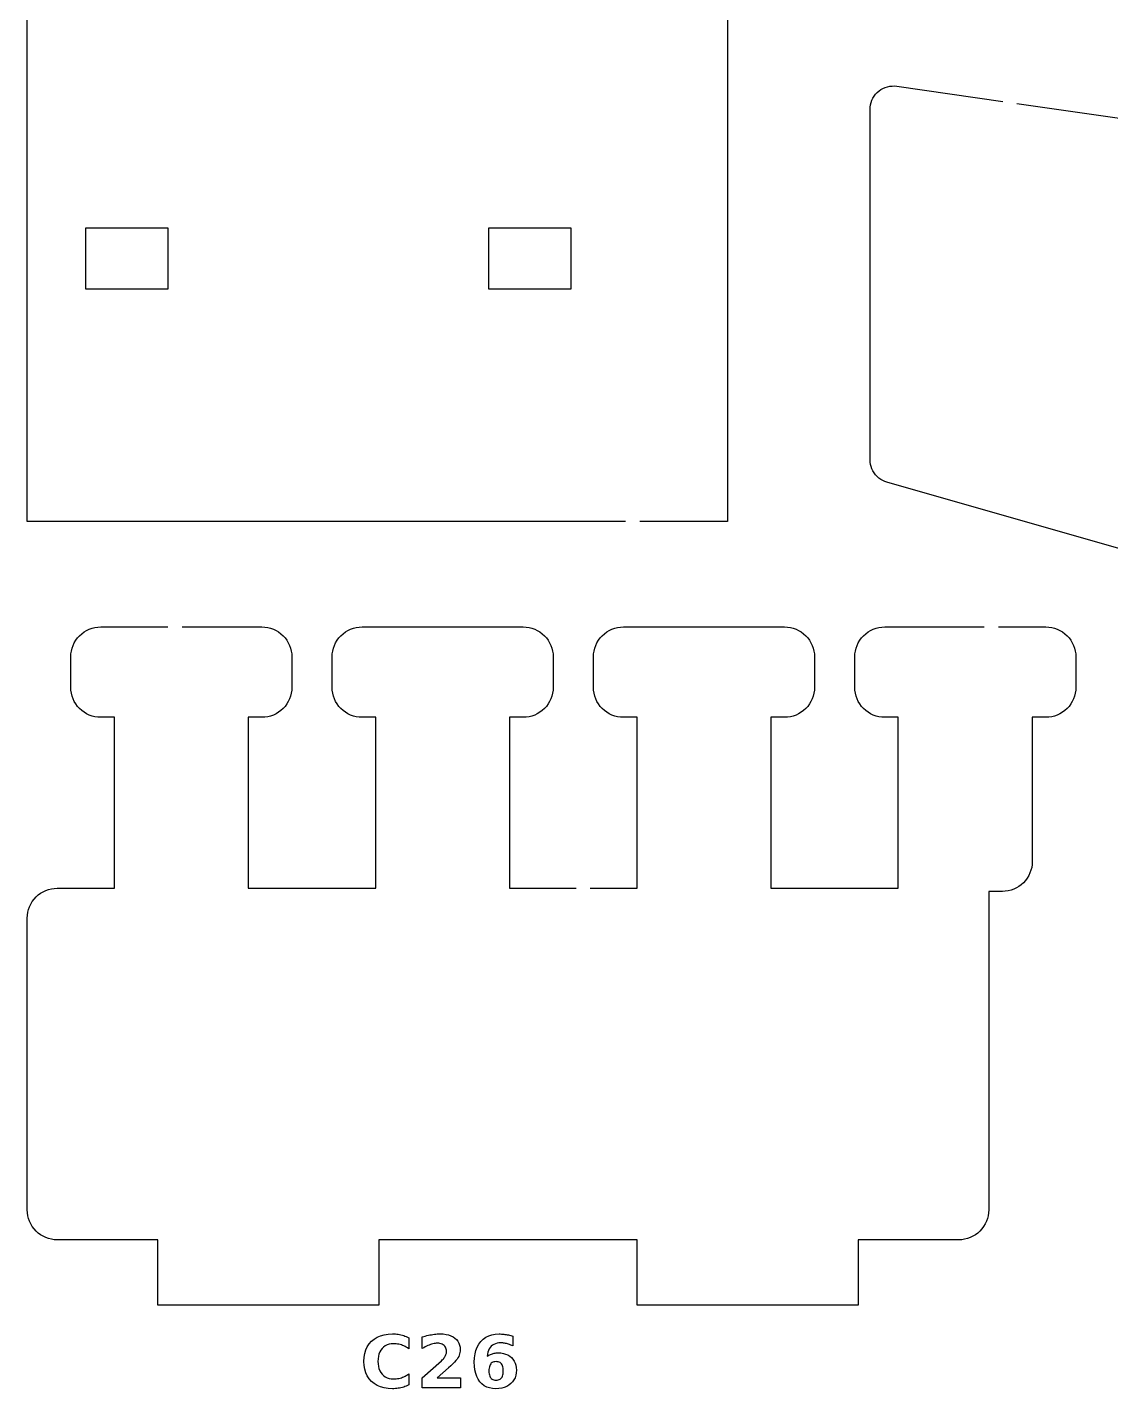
# Model space of a CAD drawing. Header units: millimetres. Extents: x 9 to 296, y 5 to 140.
# Drawn here: x 8.9 to 58.7, y 5.1 to 67.6 of the extents above; entities that cross this region are included whole.
import ezdxf

# ---------------------------------------------------------------- set-up
doc = ezdxf.new("R2010")
doc.units = ezdxf.units.MM
doc.layers.add('CUT', color=1, linetype='CONTINUOUS')
doc.layers.add('ENGRAVE', color=5, linetype='CONTINUOUS')

msp = doc.modelspace()

# ---------------------------------------------------------------- linework, layer by layer
at = {"layer": 'CUT', "color": 1}
for points in [[(36.4, 44.925), (8.925, 44.925), (8.925, 69.075), (12.85, 69.075)], [(13.5, 69.075), (41.075, 69.075), (41.075, 44.925), (37.05, 44.925)], [(70.6166, 40.3744), (48.4029, 46.7212), (48.3035, 46.755), (48.2063, 46.7993), (48.1139, 46.853), (48.0273, 46.9156), (47.9474, 46.9865), (47.8749, 47.065), (47.8106, 47.1503), (47.755, 47.2416), (47.7088, 47.3379), (47.6724, 47.4384), (47.6461, 47.5419), (47.6302, 47.6476), (47.625, 47.7524), (47.625, 63.8489), (47.6304, 63.9551), (47.6467, 64.0622), (47.6736, 64.167), (47.711, 64.2686), (47.7584, 64.3659), (47.8154, 64.458), (47.8814, 64.5439), (47.9556, 64.6227), (48.0374, 64.6936), (48.1259, 64.756), (48.2202, 64.8091), (48.3194, 64.8525), (48.4225, 64.8856), (48.5284, 64.9083), (48.636, 64.9202), (48.7442, 64.9212), (48.8502, 64.9115), (53.7296, 64.2144)], [(54.373, 64.1225), (74.8538, 61.1966)], [(53.5224, 40.075), (55.7018, 40.075), (55.8348, 40.0685), (55.9683, 40.0487), (56.0992, 40.0159), (56.2262, 39.9704), (56.3482, 39.9127), (56.464, 39.8433), (56.5723, 39.763), (56.6723, 39.6723), (56.763, 39.5723), (56.8433, 39.464), (56.9127, 39.3482), (56.9704, 39.2262), (57.0159, 39.0992), (57.0487, 38.9683), (57.0685, 38.8348), (57.075, 38.7018), (57.075, 37.2982), (57.0685, 37.1652), (57.0487, 37.0317), (57.0159, 36.9008), (56.9704, 36.7738), (56.9127, 36.6518), (56.8433, 36.536), (56.763, 36.4277), (56.6723, 36.3277), (56.5723, 36.237), (56.464, 36.1567), (56.3482, 36.0873), (56.2262, 36.0296), (56.0992, 35.9841), (55.9683, 35.9513), (55.8348, 35.9315), (55.7018, 35.925), (55.075, 35.925), (55.075, 29.2982), (55.0685, 29.1652), (55.0487, 29.0317), (55.0159, 28.9008), (54.9704, 28.7738), (54.9127, 28.6518), (54.8433, 28.536), (54.763, 28.4277), (54.6723, 28.3277), (54.5723, 28.237), (54.464, 28.1567), (54.3482, 28.0873), (54.2262, 28.0296), (54.0992, 27.9841), (53.9683, 27.9513), (53.8348, 27.9315), (53.7018, 27.925), (53.075, 27.925), (53.075, 13.2982), (53.0685, 13.1652), (53.0487, 13.0317), (53.0159, 12.9008), (52.9704, 12.7738), (52.9127, 12.6518), (52.8433, 12.536), (52.763, 12.4277), (52.6723, 12.3277), (52.5723, 12.237), (52.464, 12.1567), (52.3482, 12.0873), (52.2262, 12.0296), (52.0992, 11.9841), (51.9683, 11.9513), (51.8348, 11.9315), (51.7018, 11.925), (47.075, 11.925), (47.075, 8.925), (36.925, 8.925), (36.925, 11.925), (25.075, 11.925), (25.075, 8.925), (14.925, 8.925), (14.925, 11.925), (10.2982, 11.925), (10.1652, 11.9315), (10.0317, 11.9513), (9.9008, 11.9841), (9.7738, 12.0296), (9.6518, 12.0873), (9.536, 12.1567), (9.4277, 12.237), (9.3277, 12.3277), (9.237, 12.4277), (9.1567, 12.536), (9.0873, 12.6518), (9.0296, 12.7738), (8.9841, 12.9008), (8.9513, 13.0317), (8.9315, 13.1652), (8.925, 13.2982), (8.925, 26.7018), (8.9315, 26.8348), (8.9513, 26.9683), (8.9841, 27.0992), (9.0296, 27.2262), (9.0873, 27.3482), (9.1567, 27.464), (9.237, 27.5723), (9.3277, 27.6723), (9.4277, 27.763), (9.536, 27.8433), (9.6518, 27.9127), (9.7738, 27.9704), (9.9008, 28.0159), (10.0317, 28.0487), (10.1652, 28.0685), (10.2982, 28.075), (12.925, 28.075), (12.925, 35.925), (12.2982, 35.925), (12.1652, 35.9315), (12.0317, 35.9513), (11.9008, 35.9841), (11.7738, 36.0296), (11.6518, 36.0873), (11.536, 36.1567), (11.4277, 36.237), (11.3277, 36.3277), (11.237, 36.4277), (11.1567, 36.536), (11.0873, 36.6518), (11.0296, 36.7738), (10.9841, 36.9008), (10.9513, 37.0317), (10.9315, 37.1652), (10.925, 37.2982), (10.925, 38.7018), (10.9315, 38.8348), (10.9513, 38.9683), (10.9841, 39.0992), (11.0296, 39.2262), (11.0873, 39.3482), (11.1567, 39.464), (11.237, 39.5723), (11.3277, 39.6723), (11.4277, 39.763), (11.536, 39.8433), (11.6518, 39.9127), (11.7738, 39.9704), (11.9008, 40.0159), (12.0317, 40.0487), (12.1652, 40.0685), (12.2982, 40.075), (15.3818, 40.075)], [(16.0318, 40.075), (19.7018, 40.075), (19.8348, 40.0685), (19.9683, 40.0487), (20.0992, 40.0159), (20.2262, 39.9704), (20.3482, 39.9127), (20.464, 39.8433), (20.5723, 39.763), (20.6723, 39.6723), (20.763, 39.5723), (20.8433, 39.464), (20.9127, 39.3482), (20.9704, 39.2262), (21.0159, 39.0992), (21.0487, 38.9683), (21.0685, 38.8348), (21.075, 38.7018), (21.075, 37.2982), (21.0685, 37.1652), (21.0487, 37.0317), (21.0159, 36.9008), (20.9704, 36.7738), (20.9127, 36.6518), (20.8433, 36.536), (20.763, 36.4277), (20.6723, 36.3277), (20.5723, 36.237), (20.464, 36.1567), (20.3482, 36.0873), (20.2262, 36.0296), (20.0992, 35.9841), (19.9683, 35.9513), (19.8348, 35.9315), (19.7018, 35.925), (19.075, 35.925), (19.075, 28.075), (24.925, 28.075), (24.925, 35.925), (24.2982, 35.925), (24.1652, 35.9315), (24.0317, 35.9513), (23.9008, 35.9841), (23.7738, 36.0296), (23.6518, 36.0873), (23.536, 36.1567), (23.4277, 36.237), (23.3277, 36.3277), (23.237, 36.4277), (23.1567, 36.536), (23.0873, 36.6518), (23.0296, 36.7738), (22.9841, 36.9008), (22.9513, 37.0317), (22.9315, 37.1652), (22.925, 37.2982), (22.925, 38.7018), (22.9315, 38.8348), (22.9513, 38.9683), (22.9841, 39.0992), (23.0296, 39.2262), (23.0873, 39.3482), (23.1567, 39.464), (23.237, 39.5723), (23.3277, 39.6723), (23.4277, 39.763), (23.536, 39.8433), (23.6518, 39.9127), (23.7738, 39.9704), (23.9008, 40.0159), (24.0317, 40.0487), (24.1652, 40.0685), (24.2982, 40.075), (31.7018, 40.075), (31.8348, 40.0685), (31.9683, 40.0487), (32.0992, 40.0159), (32.2262, 39.9704), (32.3482, 39.9127), (32.464, 39.8433), (32.5723, 39.763), (32.6723, 39.6723), (32.763, 39.5723), (32.8433, 39.464), (32.9127, 39.3482), (32.9704, 39.2262), (33.0159, 39.0992), (33.0487, 38.9683), (33.0685, 38.8348), (33.075, 38.7018), (33.075, 37.2982), (33.0685, 37.1652), (33.0487, 37.0317), (33.0159, 36.9008), (32.9704, 36.7738), (32.9127, 36.6518), (32.8433, 36.536), (32.763, 36.4277), (32.6723, 36.3277), (32.5723, 36.237), (32.464, 36.1567), (32.3482, 36.0873), (32.2262, 36.0296), (32.0992, 35.9841), (31.9683, 35.9513), (31.8348, 35.9315), (31.7018, 35.925), (31.075, 35.925), (31.075, 28.075), (34.1271, 28.075)], [(34.7771, 28.075), (36.925, 28.075), (36.925, 35.925), (36.2982, 35.925), (36.1652, 35.9315), (36.0317, 35.9513), (35.9008, 35.9841), (35.7738, 36.0296), (35.6518, 36.0873), (35.536, 36.1567), (35.4277, 36.237), (35.3277, 36.3277), (35.237, 36.4277), (35.1567, 36.536), (35.0873, 36.6518), (35.0296, 36.7738), (34.9841, 36.9008), (34.9513, 37.0317), (34.9315, 37.1652), (34.925, 37.2982), (34.925, 38.7018), (34.9315, 38.8348), (34.9513, 38.9683), (34.9841, 39.0992), (35.0296, 39.2262), (35.0873, 39.3482), (35.1567, 39.464), (35.237, 39.5723), (35.3277, 39.6723), (35.4277, 39.763), (35.536, 39.8433), (35.6518, 39.9127), (35.7738, 39.9704), (35.9008, 40.0159), (36.0317, 40.0487), (36.1652, 40.0685), (36.2982, 40.075), (43.7018, 40.075), (43.8348, 40.0685), (43.9683, 40.0487), (44.0992, 40.0159), (44.2262, 39.9704), (44.3482, 39.9127), (44.464, 39.8433), (44.5723, 39.763), (44.6723, 39.6723), (44.763, 39.5723), (44.8433, 39.464), (44.9127, 39.3482), (44.9704, 39.2262), (45.0159, 39.0992), (45.0487, 38.9683), (45.0685, 38.8348), (45.075, 38.7018), (45.075, 37.2982), (45.0685, 37.1652), (45.0487, 37.0317), (45.0159, 36.9008), (44.9704, 36.7738), (44.9127, 36.6518), (44.8433, 36.536), (44.763, 36.4277), (44.6723, 36.3277), (44.5723, 36.237), (44.464, 36.1567), (44.3482, 36.0873), (44.2262, 36.0296), (44.0992, 35.9841), (43.9683, 35.9513), (43.8348, 35.9315), (43.7018, 35.925), (43.075, 35.925), (43.075, 28.075), (48.925, 28.075), (48.925, 35.925), (48.2982, 35.925), (48.1652, 35.9315), (48.0317, 35.9513), (47.9008, 35.9841), (47.7738, 36.0296), (47.6518, 36.0873), (47.536, 36.1567), (47.4277, 36.237), (47.3277, 36.3277), (47.237, 36.4277), (47.1567, 36.536), (47.0873, 36.6518), (47.0296, 36.7738), (46.9841, 36.9008), (46.9513, 37.0317), (46.9315, 37.1652), (46.925, 37.2982), (46.925, 38.7018), (46.9315, 38.8348), (46.9513, 38.9683), (46.9841, 39.0992), (47.0296, 39.2262), (47.0873, 39.3482), (47.1567, 39.464), (47.237, 39.5723), (47.3277, 39.6723), (47.4277, 39.763), (47.536, 39.8433), (47.6518, 39.9127), (47.7738, 39.9704), (47.9008, 40.0159), (48.0317, 40.0487), (48.1652, 40.0685), (48.2982, 40.075), (52.8724, 40.075)]]:
    msp.add_lwpolyline(points, dxfattribs=at)
for points in [[(11.605, 55.605), (15.395, 55.605), (15.395, 58.395), (11.605, 58.395), (11.605, 55.605)], [(30.105, 55.605), (33.895, 55.605), (33.895, 58.395), (30.105, 58.395), (30.105, 55.605)]]:
    msp.add_lwpolyline(points, close=True, dxfattribs=at)
at = {"layer": 'ENGRAVE', "color": 5}
for points in [[(26.3309, 5.209), (26.2713, 5.1852), (26.211, 5.1639), (26.1498, 5.1451), (26.0878, 5.1287), (26.025, 5.1147), (25.9612, 5.1034), (25.8966, 5.0945), (25.831, 5.0882), (25.7646, 5.0844), (25.6972, 5.0831), (25.5018, 5.0925), (25.3205, 5.1208), (25.1532, 5.1679), (24.9999, 5.2339), (24.8606, 5.3188), (24.7353, 5.4225), (24.6269, 5.5423), (24.5382, 5.6755), (24.4692, 5.8222), (24.4199, 5.9823), (24.3903, 6.1559), (24.3805, 6.3429), (24.3903, 6.5303), (24.4199, 6.7043), (24.4692, 6.8647), (24.5382, 7.0116), (24.6269, 7.145), (24.7353, 7.2649), (24.8606, 7.3686), (24.9999, 7.4534), (25.1532, 7.5194), (25.3205, 7.5665), (25.5018, 7.5948), (25.6972, 7.6043), (25.7646, 7.603), (25.831, 7.5992), (25.8966, 7.5929), (25.9612, 7.584), (26.025, 7.5726), (26.0878, 7.5587), (26.1498, 7.5423), (26.211, 7.5234), (26.2713, 7.5021), (26.3309, 7.4784), (26.3896, 7.4522), (26.4475, 7.4236), (26.4475, 6.9207), (26.3896, 6.9585), (26.332, 6.9928), (26.2746, 7.0236), (26.2175, 7.0509), (26.1607, 7.0746), (26.1041, 7.0948), (26.0472, 7.1117), (25.9893, 7.1256), (25.9303, 7.1363), (25.8704, 7.144), (25.8095, 7.1486), (25.7477, 7.1502), (25.6399, 7.1442), (25.54, 7.1263), (25.4482, 7.0964), (25.3643, 7.0547), (25.2883, 7.001), (25.2203, 6.9353), (25.1616, 6.8592), (25.1136, 6.774), (25.0763, 6.6798), (25.0496, 6.5765), (25.0336, 6.4642), (25.0282, 6.3429), (25.0336, 6.222), (25.0496, 6.1101), (25.0763, 6.0072), (25.1136, 5.9132), (25.1616, 5.8281), (25.2203, 5.752), (25.2883, 5.6864), (25.3643, 5.6327), (25.4482, 5.5909), (25.54, 5.5611), (25.6399, 5.5432), (25.7477, 5.5372), (25.8095, 5.5387), (25.8704, 5.5433), (25.9303, 5.551), (25.9893, 5.5618), (26.0472, 5.5756), (26.1041, 5.5925), (26.1607, 5.6127), (26.2175, 5.6365), (26.2746, 5.6637), (26.332, 5.6945), (26.3896, 5.7288), (26.4475, 5.7667), (26.4475, 5.2638), (26.3896, 5.2351), (26.3309, 5.209)], [(28.8237, 5.1303), (27.0577, 5.1303), (27.0577, 5.5909), (27.9448, 6.3738), (27.9827, 6.4095), (28.0171, 6.4449), (28.0481, 6.48), (28.0757, 6.5148), (28.0999, 6.5494), (28.1206, 6.5837), (28.138, 6.6182), (28.1522, 6.653), (28.1633, 6.6883), (28.1712, 6.7241), (28.176, 6.7603), (28.1775, 6.797), (28.1743, 6.8521), (28.1648, 6.9035), (28.1488, 6.9512), (28.1265, 6.9952), (28.0978, 7.0355), (28.0628, 7.072), (28.0224, 7.1039), (27.9779, 7.1299), (27.9291, 7.1502), (27.8762, 7.1646), (27.819, 7.1733), (27.7576, 7.1762), (27.708, 7.1745), (27.6569, 7.1692), (27.6042, 7.1605), (27.55, 7.1483), (27.4943, 7.1327), (27.437, 7.1135), (27.3782, 7.0909), (27.3182, 7.065), (27.2567, 7.0356), (27.1939, 7.0029), (27.1298, 6.9667), (27.0643, 6.9272), (27.0643, 7.461), (27.1346, 7.4834), (27.2048, 7.504), (27.2746, 7.5227), (27.3442, 7.5395), (27.4135, 7.5545), (27.4825, 7.5676), (27.5512, 7.5788), (27.6194, 7.588), (27.6872, 7.5951), (27.7545, 7.6002), (27.8214, 7.6032), (27.8878, 7.6043), (28.0278, 7.5989), (28.157, 7.5829), (28.2754, 7.5562), (28.383, 7.5189), (28.4797, 7.4709), (28.5657, 7.4122), (28.6396, 7.344), (28.7, 7.2673), (28.747, 7.1823), (28.7806, 7.0888), (28.8007, 6.987), (28.8074, 6.8767), (28.8046, 6.8113), (28.796, 6.7473), (28.7818, 6.6849), (28.7618, 6.6239), (28.7362, 6.5644), (28.7049, 6.5064), (28.6644, 6.446), (28.6114, 6.379), (28.5458, 6.3056), (28.4676, 6.2258), (28.3769, 6.1394), (28.2736, 6.0466), (27.7544, 5.5909), (28.8237, 5.5909), (28.8237, 5.1303)], [(31.1765, 7.071), (31.1264, 7.0922), (31.0774, 7.1113), (31.0293, 7.1283), (30.9823, 7.1431), (30.9362, 7.1559), (30.8908, 7.1665), (30.8458, 7.1753), (30.8011, 7.1821), (30.7568, 7.187), (30.7128, 7.1899), (30.6693, 7.1908), (30.5794, 7.1865), (30.4964, 7.1736), (30.4202, 7.152), (30.351, 7.1218), (30.2886, 7.0829), (30.2331, 7.0354), (30.1846, 6.9794), (30.1434, 6.9151), (30.1094, 6.8423), (30.0826, 6.7612), (30.0631, 6.6718), (30.0508, 6.574), (30.0871, 6.5995), (30.1244, 6.6227), (30.1627, 6.6438), (30.202, 6.6626), (30.2422, 6.6792), (30.2835, 6.6936), (30.3259, 6.7058), (30.3696, 6.7158), (30.4145, 6.7235), (30.4608, 6.7291), (30.5082, 6.7324), (30.557, 6.7335), (30.6772, 6.7274), (30.7894, 6.7093), (30.8937, 6.679), (30.9899, 6.6366), (31.0781, 6.582), (31.1584, 6.5154), (31.2282, 6.4389), (31.2854, 6.355), (31.3299, 6.2635), (31.3616, 6.1645), (31.3807, 6.0581), (31.387, 5.9441), (31.3799, 5.8182), (31.3586, 5.701), (31.3232, 5.5923), (31.2735, 5.4923), (31.2096, 5.401), (31.1315, 5.3183), (31.0415, 5.2464), (30.9418, 5.1876), (30.8324, 5.1419), (30.7134, 5.1092), (30.5847, 5.0896), (30.4463, 5.0831), (30.2944, 5.092), (30.1543, 5.1186), (30.0262, 5.1631), (29.9099, 5.2252), (29.8055, 5.3052), (29.713, 5.4029), (29.6337, 5.517), (29.5688, 5.6459), (29.5183, 5.7897), (29.4823, 5.9483), (29.4607, 6.1219), (29.4534, 6.3103), (29.4619, 6.5039), (29.4872, 6.6831), (29.5293, 6.848), (29.5884, 6.9986), (29.6642, 7.1348), (29.757, 7.2568), (29.8644, 7.3619), (29.9844, 7.448), (30.1169, 7.5149), (30.2619, 7.5628), (30.4195, 7.5914), (30.5895, 7.601), (30.6451, 7.6003), (30.7002, 7.5981), (30.7547, 7.5945), (30.8087, 7.5894), (30.8621, 7.5829), (30.915, 7.575), (30.9676, 7.5656), (31.0199, 7.5547), (31.0721, 7.5424), (31.1241, 7.5287), (31.1759, 7.5135), (31.2275, 7.4968), (31.2275, 7.0476), (31.1765, 7.071)], [(30.3523, 6.318), (30.309, 6.3032), (30.2701, 6.2825), (30.2359, 6.2558), (30.2062, 6.2232), (30.1811, 6.1847), (30.1605, 6.1403), (30.1446, 6.09), (30.1332, 6.0337), (30.1263, 5.9715), (30.124, 5.9034), (30.1263, 5.8353), (30.1332, 5.7731), (30.1446, 5.7168), (30.1605, 5.6665), (30.1811, 5.6221), (30.2062, 5.5836), (30.2359, 5.551), (30.2701, 5.5244), (30.309, 5.5036), (30.3523, 5.4888), (30.4003, 5.4799), (30.4528, 5.477), (30.5058, 5.4799), (30.5542, 5.4888), (30.5979, 5.5036), (30.6369, 5.5244), (30.6713, 5.551), (30.701, 5.5836), (30.7261, 5.6221), (30.7467, 5.6665), (30.7626, 5.7168), (30.7741, 5.7731), (30.7809, 5.8353), (30.7832, 5.9034), (30.7809, 5.9715), (30.7741, 6.0337), (30.7626, 6.09), (30.7467, 6.1403), (30.7261, 6.1847), (30.701, 6.2232), (30.6713, 6.2558), (30.6369, 6.2825), (30.5979, 6.3032), (30.5542, 6.318), (30.5058, 6.3269), (30.4528, 6.3298), (30.4003, 6.3269), (30.3523, 6.318)]]:
    msp.add_lwpolyline(points, close=True, dxfattribs=at)

doc.saveas('drawing.dxf')
